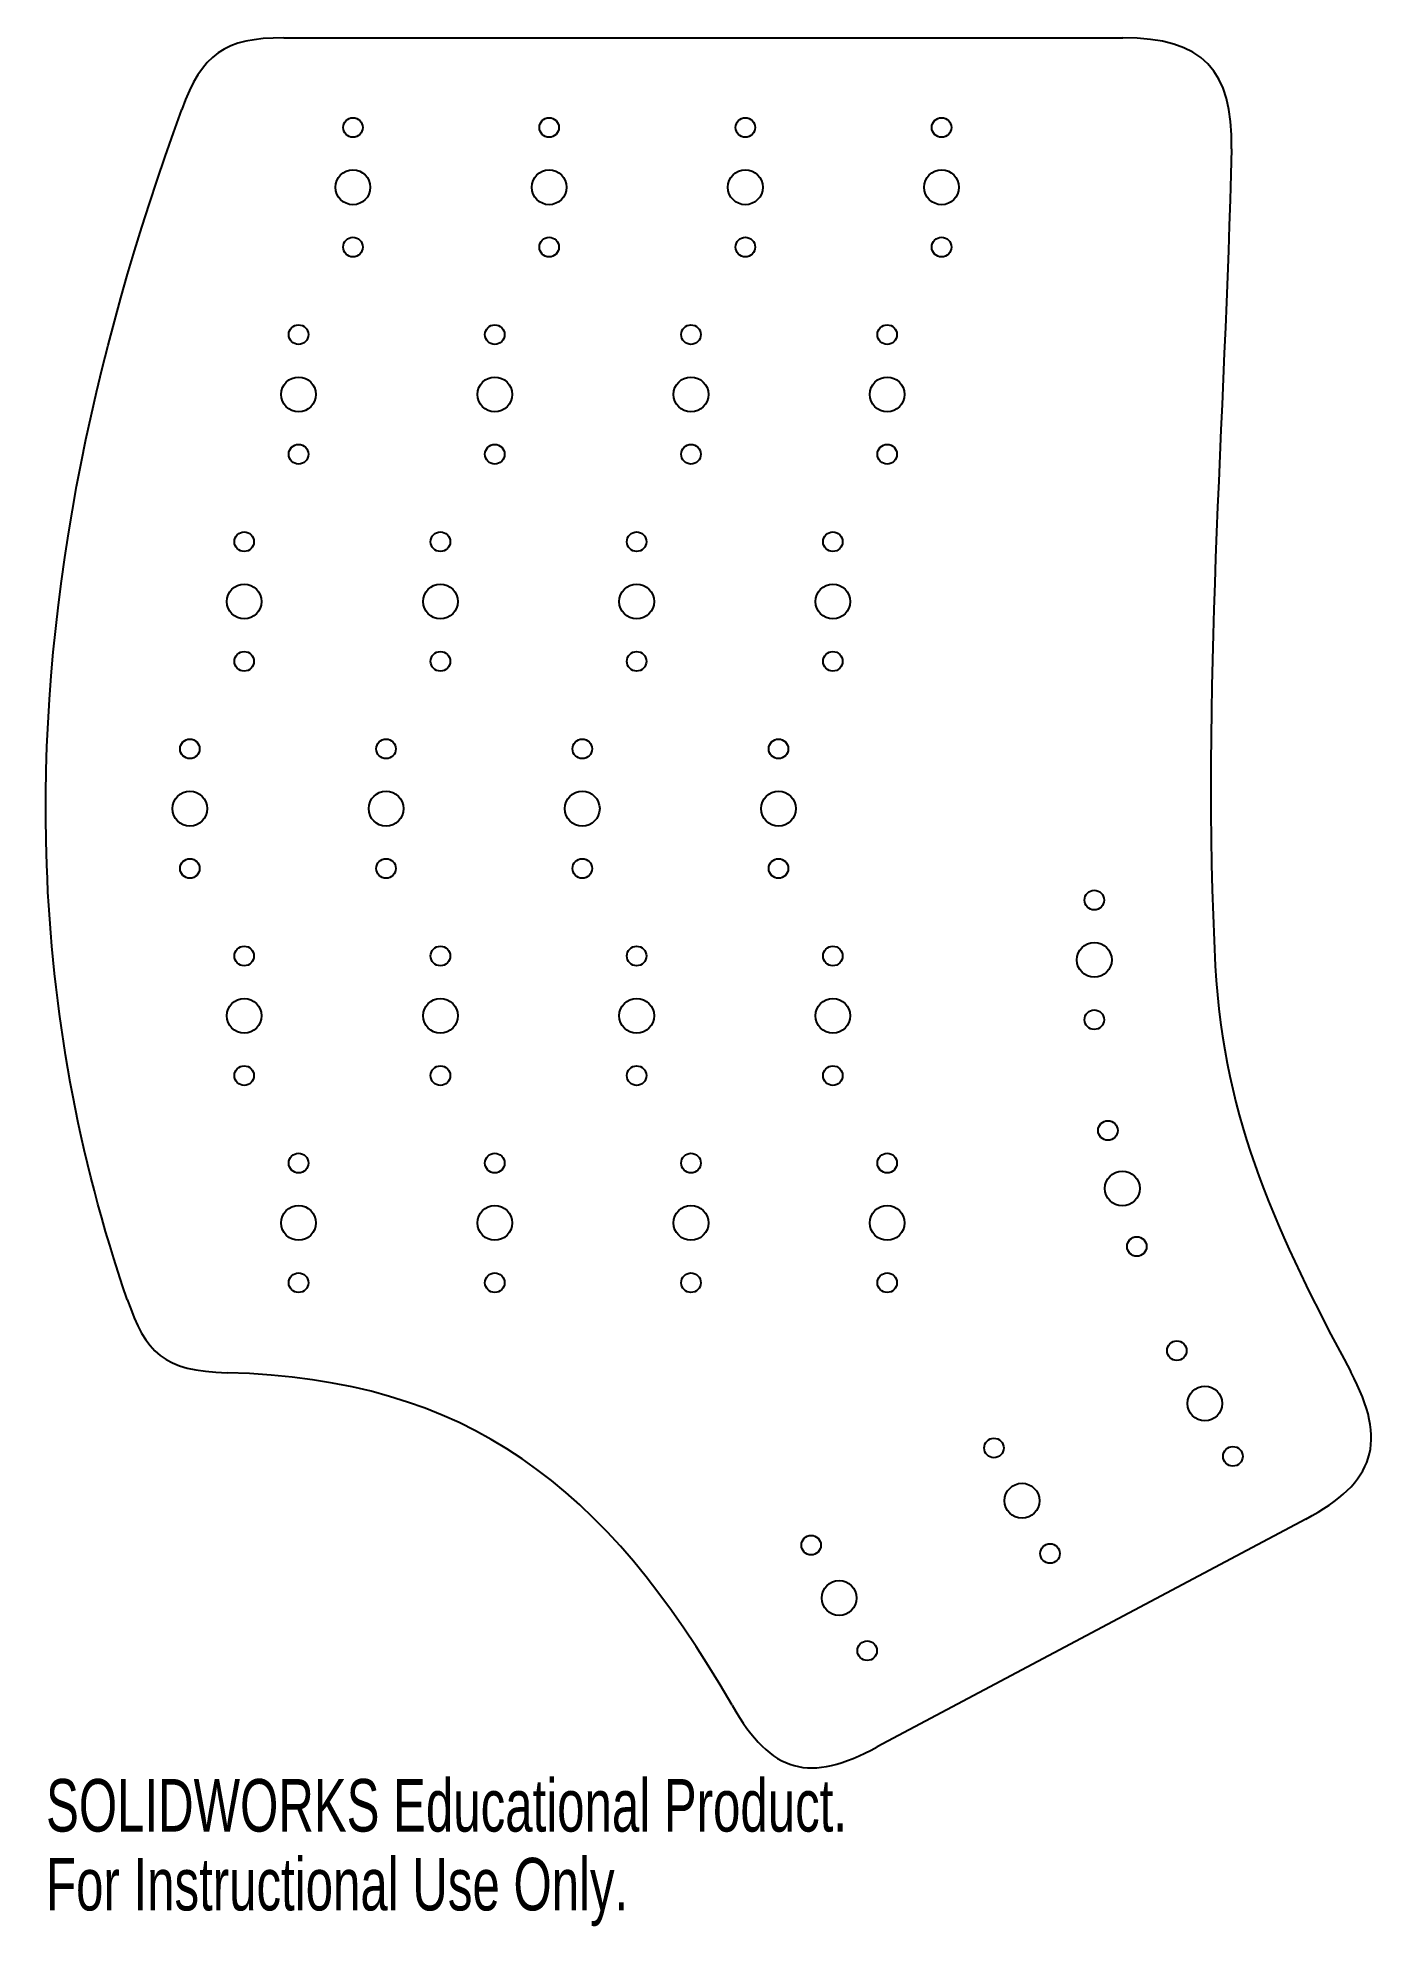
# Model space of a CAD drawing. Header units: millimetres. Extents: x -31 to 94, y -244 to -70.
import ezdxf

# ---------------------------------------------------------------- set-up
doc = ezdxf.new("R2010")
doc.units = ezdxf.units.MM
doc.styles.add('SLDTEXTSTYLE0', font='TXT', dxfattribs={"width": 0.7})

msp = doc.modelspace()

# ---------------------------------------------------------------- linework, layer by layer
at = {"color": 7, "linetype": 'Continuous', "lineweight": 25}
for p, q in [((-7.9, -70.44), (69.27, -70.44)), ((86.11, -206.68), (46.69, -227.64))]:
    msp.add_line(p, q, dxfattribs=at)
for centre, radius in [((-1.55, -78.69), 0.9), ((16.5, -78.69), 0.9), ((34.55, -78.69), 0.9), ((52.6, -78.69), 0.9), ((-1.55, -84.19), 1.6), ((16.5, -84.19), 1.6), ((34.55, -84.19), 1.6), ((52.6, -84.19), 1.6), ((-1.55, -89.69), 0.9), ((16.5, -89.69), 0.9), ((34.55, -89.69), 0.9), ((52.6, -89.69), 0.9), ((-6.55, -97.74), 0.9), ((11.5, -97.74), 0.9), ((29.55, -97.74), 0.9), ((47.6, -97.74), 0.9), ((-6.55, -103.24), 1.6), ((11.5, -103.24), 1.6), ((29.55, -103.24), 1.6), ((47.6, -103.24), 1.6), ((-6.55, -108.74), 0.9), ((11.5, -108.74), 0.9), ((29.55, -108.74), 0.9), ((47.6, -108.74), 0.9), ((-11.55, -116.79), 0.9), ((6.5, -116.79), 0.9), ((24.55, -116.79), 0.9), ((42.6, -116.79), 0.9), ((-11.55, -122.29), 1.6), ((6.5, -122.29), 1.6), ((24.55, -122.29), 1.6), ((42.6, -122.29), 1.6), ((-11.55, -127.79), 0.9), ((6.5, -127.79), 0.9), ((24.55, -127.79), 0.9), ((42.6, -127.79), 0.9), ((-16.55, -135.84), 0.9), ((1.5, -135.84), 0.9), ((19.55, -135.84), 0.9), ((37.6, -135.84), 0.9), ((-16.55, -141.34), 1.6), ((1.5, -141.34), 1.6), ((19.55, -141.34), 1.6), ((37.6, -141.34), 1.6), ((-16.55, -146.84), 0.9), ((1.5, -146.84), 0.9), ((19.55, -146.84), 0.9), ((37.6, -146.84), 0.9), ((66.65, -149.75), 0.9), ((-11.55, -154.89), 0.9), ((6.5, -154.89), 0.9), ((24.55, -154.89), 0.9), ((42.6, -154.89), 0.9), ((66.65, -155.25), 1.6), ((-11.55, -160.39), 1.6), ((6.5, -160.39), 1.6), ((24.55, -160.39), 1.6), ((42.6, -160.39), 1.6), ((66.65, -160.75), 0.9), ((-11.55, -165.89), 0.9), ((6.5, -165.89), 0.9), ((24.55, -165.89), 0.9), ((42.6, -165.89), 0.9), ((67.9, -170.94), 0.9), ((-6.55, -173.94), 0.9), ((11.5, -173.94), 0.9), ((29.55, -173.94), 0.9), ((47.6, -173.94), 0.9), ((69.23, -176.27), 1.6), ((-6.55, -179.44), 1.6), ((11.5, -179.44), 1.6), ((29.55, -179.44), 1.6), ((47.6, -179.44), 1.6), ((70.56, -181.61), 0.9), ((-6.55, -184.94), 0.9), ((11.5, -184.94), 0.9), ((29.55, -184.94), 0.9), ((47.6, -184.94), 0.9), ((74.24, -191.19), 0.9), ((76.82, -196.05), 1.6), ((57.42, -200.14), 0.9), ((79.4, -200.91), 0.9), ((60, -204.99), 1.6), ((40.6, -209.08), 0.9), ((62.58, -209.85), 0.9), ((43.18, -213.94), 1.6), ((45.76, -218.79), 0.9)]:
    msp.add_circle(centre, radius, dxfattribs=at)
for points in [[(-7.9, -70.44), (-13.35, -70.44), (-15.45, -71.96), (-17.29, -77.02)], [(79.27, -80.66), (79.43, -73.43), (76.61, -70.44), (69.27, -70.44)], [(79.27, -80.66), (78.7, -105.65), (76.45, -130.93), (77.78, -155.8)], [(77.78, -155.8), (78.55, -170.16), (83.62, -180.74), (90.24, -193.14)], [(-22.31, -186.47), (-20.62, -191.38), (-18.97, -193.06), (-13.12, -193.22)], [(33.33, -223.81), (21.65, -203.54), (8.98, -193.8), (-13.12, -193.22)], [(86.11, -206.68), (92.47, -203.3), (93.69, -199.61), (90.24, -193.14)], [(33.33, -223.81), (36.99, -230.17), (40.45, -230.96), (46.69, -227.64)]]:
    msp.add_open_spline(points, degree=3, dxfattribs=at)
msp.add_open_spline([(-22.31, -186.47), (-26.9, -173.14), (-33.31, -136.58), (-25.71, -100.12), (-17.29, -77.02)], degree=3, knots=[0.0545156, 0.0545156, 0.0545156, 0.0545156, 0.3793654, 0.9461923, 0.9461923, 0.9461923, 0.9461923], dxfattribs=at)

# ---------------------------------------------------------------- texts
at = {"color": 7, "linetype": 'Continuous', "char_height": 4.8336, "attachment_point": 1, "style": 'SLDTEXTSTYLE0'}
for s, insert in [('SOLIDWORKS Educational Product.', (-29.78, -230.59)), ('For Instructional Use Only.', (-29.78, -237.84))]:
    msp.add_mtext(s, dxfattribs=dict(at, insert=insert))

doc.saveas('drawing.dxf')
